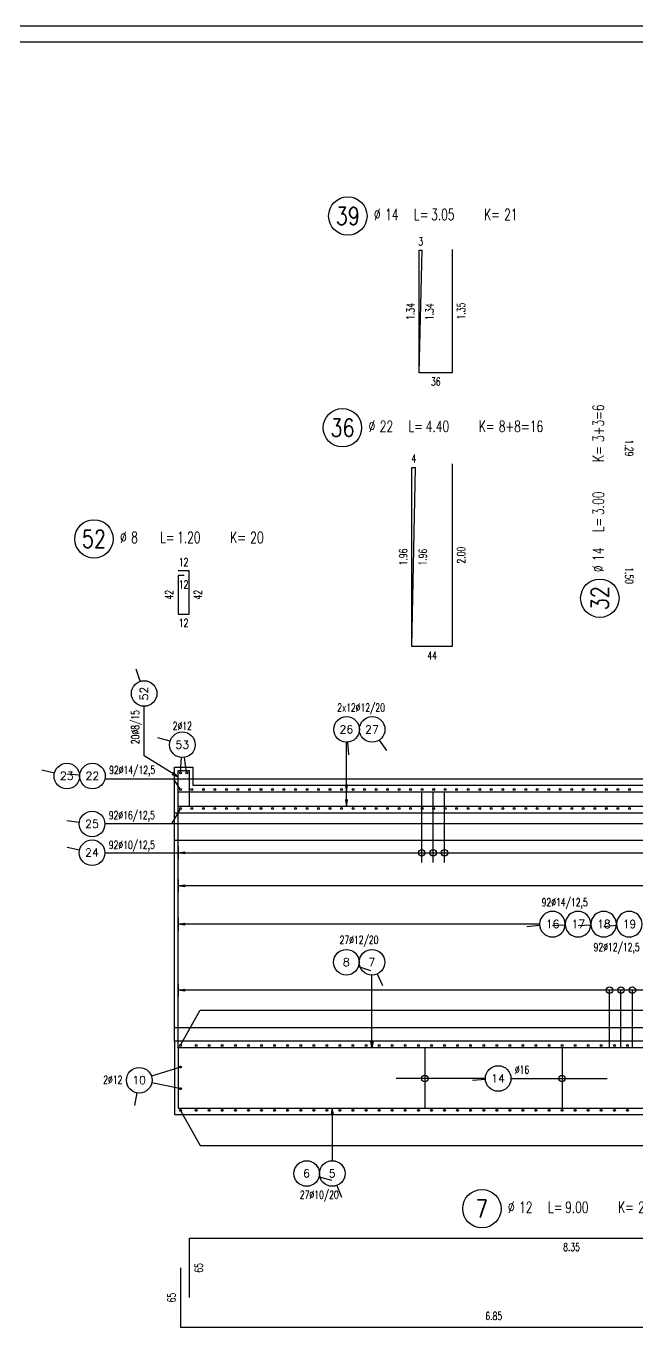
# Model space of a CAD drawing. Extents: x 14889 to 20301, y 1178 to 4297.
# Drawn here: x 17175 to 17842, y 2863 to 4297 of the extents above; entities that cross this region are included whole.
import ezdxf
from ezdxf.enums import TextEntityAlignment as Align

# ---------------------------------------------------------------- set-up
doc = ezdxf.new("R2010")
doc.units = 0
doc.header["$LTSCALE"] = 35
for name, color, linetype in [('ARM', 1, 'CONTINUOUS'), ('ARM-I', 6, 'CONTINUOUS'), ('BETON', 7, 'CONTINUOUS'), ('BETON TANKO', 40, 'CONTINUOUS'), ('CRTICA', 7, 'CONTINUOUS'), ('KOTE', 4, 'CONTINUOUS'), ('TANKO', 8, 'CONTINUOUS')]:
    doc.layers.add(name, color=color, linetype=linetype)
doc.styles.add('KOTE', font='romans.shx', dxfattribs={"width": 0.7})
doc.styles.get("Standard").update_dxf_attribs({"font": 'romans.shx', "width": 0.9})

# ---------------------------------------------------------------- blocks, each defined once
blk = doc.blocks.new('POZ')
at = {"layer": 'ARM-I'}
blk.add_circle((0, 0), 0.6, dxfattribs=at)
at = {"layer": 'ARM', "width": 0.7}
for s, p in [('%%c', (0.814, -0.125)), ('L=', (2.064, -0.125)), ('K=', (4.256, -0.125))]:
    blk.add_text(s, height=0.35, dxfattribs=at).set_placement(p)
for tag, p in [('VA', (0.879, 0.435)), ('FI', (1.162, -0.13)), ('DUZ', (2.598, -0.13)), ('KOM', (4.881, -0.13))]:
    blk.add_attdef(tag, p, '', height=0.35, dxfattribs=at)
at = {"layer": 'ARM', "width": 0.7, "flags": 1}
for tag, p in [('TIP', (1.038, -0.896)), ('A', (1.162, -1.411)), ('B', (1.162, -1.918)), ('C', (1.162, -2.426)), ('D', (1.162, -2.934)), ('E', (1.162, -3.441)), ('F', (1.162, -3.949)), ('G', (1.162, -4.457)), ('H', (1.162, -4.964)), ('I', (1.162, -5.472)), ('J', (1.162, -5.98)), ('K', (1.162, -6.487)), ('L', (1.162, -6.995)), ('M', (1.162, -7.503)), ('N', (1.162, -8.011))]:
    blk.add_attdef(tag, p, '', height=0.35, dxfattribs=at)
at = {"layer": 'ARM-I', "width": 0.8}
blk.add_attdef('POZ', text='', height=0.55, dxfattribs=at).set_placement((0, 0), align=Align.MIDDLE)
blk = doc.blocks.new('STR')
at = {"layer": 'KOTE', "color": 9}
blk.add_lwpolyline([(-1, 0.17), (-1, -0.17), (0, 0)], close=True, dxfattribs=at)
at = {"layer": 'KOTE', "color": 9, "linetype": 'ByBlock'}
blk.add_solid([(-1, 0.17), (-1, -0.17), (0, 0)], dxfattribs=at)
blk = doc.blocks.new('P')
at = {"layer": 'KOTE'}
blk.add_circle((0, 0), 0.4, dxfattribs=at)
blk.add_attdef('P', text='', height=0.25, dxfattribs=at).set_placement((-0.004, 0.004), align=Align.MIDDLE)
blk = doc.blocks.new('S')
at = {"layer": 'KOTE', "color": 9}
blk.add_line((0, 1), (0, -1), dxfattribs=at)
blk.add_lwpolyline([(-1, 0.17), (-1, -0.17), (0, 0)], close=True, dxfattribs=at)
at = {"layer": 'KOTE', "color": 9, "linetype": 'ByBlock'}
blk.add_solid([(-1, 0.17), (-1, -0.17), (0, 0)], dxfattribs=at)

msp = doc.modelspace()

# ---------------------------------------------------------------- linework, layer by layer
at = {"layer": 'ARM'}
for p, q in [((17340.7, 3482.5), (17352.7, 3482.5)), ((17340.7, 3440.5), (17340.7, 3482.5)), ((17352.7, 3482.5), (17352.7, 3443.5)), ((17340.7, 3179.5), (17340.7, 3459.5)), ((17340.7, 3459.5), (18490.7, 3459.5)), ((17606.9, 3381.9), (17606.9, 3459.5)), ((17619.4, 3381.9), (17619.4, 3459.5)), ((17631.9, 3381.9), (17631.9, 3459.5)), ((17340.7, 3443.5), (18490.7, 3443.5)), ((17812.2, 3179.5), (17812.2, 3242.5)), ((17824.7, 3179.5), (17824.7, 3242.5)), ((17837.2, 3179.5), (17837.2, 3242.5))]:
    msp.add_line(p, q, dxfattribs=at)
msp.add_lwpolyline([(18765.7, 3179.5), (17340.7, 3179.5), (17340.7, 3113.5), (18765.7, 3113.5)], close=True, dxfattribs=at)
at = {"layer": 'ARM-I'}
for points in [[(17640.3, 4052.6), (17640.3, 3917.6), (17604.3, 3917.6), (17607.3, 4051.6)], [(17640.3, 3818.2), (17640.3, 3618.2), (17596.3, 3618.2), (17600.3, 3814.2)], [(17347.4, 3695.8), (17340.7, 3695.8), (17340.7, 3653.8), (17352.7, 3653.8), (17352.7, 3701), (17340.7, 3701)], [(17353.2, 2906.2), (17353.2, 2971.2), (18188.2, 2971.2)], [(17343.2, 2938.7), (17343.2, 2873.7), (18028.2, 2873.7)]]:
    msp.add_lwpolyline(points, dxfattribs=at)
at = {"layer": 'BETON'}
for p, q in [((17336.7, 3436.5), (17336.7, 3486.5)), ((17336.7, 3486.5), (17356.7, 3486.5)), ((17356.7, 3486.5), (17356.7, 3466.5)), ((17356.7, 3466.5), (18451, 3466.5)), ((17336.7, 3436.5), (18494.7, 3436.5))]:
    msp.add_line(p, q, dxfattribs=at)
for points in [[(14889.4, 1373.1), (19511, 1373.1), (19511, 4296.7), (14889.4, 4296.7)], [(14976.9, 1390.6), (19493.5, 1390.6), (19493.5, 4279.2), (14976.9, 4279.2)], [(18769.7, 3186.5), (17336.7, 3186.5), (17336.7, 3106.5), (18769.7, 3106.5)]]:
    msp.add_lwpolyline(points, close=True, dxfattribs=at)
at = {"layer": 'BETON TANKO'}
for p, q in [((17336.7, 3186.5), (17336.7, 3436.5)), ((17336.7, 3406.5), (18494.7, 3406.5)), ((17336.7, 3201.5), (18494.7, 3201.5))]:
    msp.add_line(p, q, dxfattribs=at)
at = {"layer": 'CRTICA'}
for p, q in [((17299.2, 3580.3), (17294.9, 3593.6)), ((17332, 3514.6), (17318.5, 3518.5)), ((17525.9, 3513.6), (17527, 3499.7)), ((17560.6, 3516), (17568.5, 3504.4)), ((17205.5, 3479.8), (17191.8, 3483)), ((17233.1, 3477.6), (17219.2, 3478.7)), ((17232.8, 3425.9), (17218.9, 3427.5)), ((17233, 3395.6), (17219.3, 3398.4)), ((17735.9, 3313.1), (17722, 3311.6)), ((17763.9, 3313.7), (17749.9, 3312.8)), ((17791.9, 3313.7), (17777.9, 3312.7)), ((17819.9, 3313.2), (17806, 3311.7)), ((17537.8, 3268.4), (17551, 3263.8)), ((17558.3, 3260.2), (17564, 3247.4)), ((17676.6, 3144.7), (17662.6, 3143.5)), ((17295.5, 3130.2), (17292.9, 3116.4)), ((17494.7, 3038.2), (17508.2, 3034.5)), ((17514.3, 3028.9), (17519.4, 3015.9))]:
    msp.add_line(p, q, dxfattribs=at)
at = {"layer": 'KOTE'}
for centre, radius in [((17343.2, 3480), 1.05), ((17350.1, 3480), 1.05), ((17343.2, 3462), 1.05), ((17355.8, 3462), 1.05), ((17368.3, 3462), 1.05), ((17380.9, 3462), 1.05), ((17393.5, 3462), 1.05), ((17406.1, 3462), 1.05), ((17418.7, 3462), 1.05), ((17431.3, 3462), 1.05), ((17443.8, 3462), 1.05), ((17456.4, 3462), 1.05), ((17469, 3462), 1.05), ((17481.6, 3462), 1.05), ((17494.2, 3462), 1.05), ((17506.7, 3462), 1.05), ((17519.3, 3462), 1.05), ((17531.9, 3462), 1.05), ((17544.5, 3462), 1.05), ((17557.1, 3462), 1.05), ((17569.7, 3462), 1.05), ((17582.2, 3462), 1.05), ((17594.8, 3462), 1.05), ((17607.4, 3462), 1.05), ((17620, 3462), 1.05), ((17632.6, 3462), 1.05), ((17645.1, 3462), 1.05), ((17657.7, 3462), 1.05), ((17670.3, 3462), 1.05), ((17682.9, 3462), 1.05), ((17695.5, 3462), 1.05), ((17708.1, 3462), 1.05), ((17720.6, 3462), 1.05), ((17733.2, 3462), 1.05), ((17745.8, 3462), 1.05), ((17758.4, 3462), 1.05), ((17771, 3462), 1.05), ((17783.5, 3462), 1.05), ((17796.1, 3462), 1.05), ((17808.7, 3462), 1.05), ((17821.3, 3462), 1.05), ((17833.9, 3462), 1.05), ((17343.2, 3441), 1.05), ((17355.8, 3441), 1.05), ((17368.3, 3441), 1.05), ((17380.9, 3441), 1.05), ((17393.5, 3441), 1.05), ((17406.1, 3441), 1.05), ((17418.7, 3441), 1.05), ((17431.3, 3441), 1.05), ((17443.8, 3441), 1.05), ((17456.4, 3441), 1.05), ((17469, 3441), 1.05), ((17481.6, 3441), 1.05), ((17494.2, 3441), 1.05), ((17506.7, 3441), 1.05), ((17519.3, 3441), 1.05), ((17531.9, 3441), 1.05), ((17544.5, 3441), 1.05), ((17557.1, 3441), 1.05), ((17569.7, 3441), 1.05), ((17582.2, 3441), 1.05), ((17594.8, 3441), 1.05), ((17607.4, 3441), 1.05), ((17620, 3441), 1.05), ((17632.6, 3441), 1.05), ((17645.1, 3441), 1.05), ((17657.7, 3441), 1.05), ((17670.3, 3441), 1.05), ((17682.9, 3441), 1.05), ((17695.5, 3441), 1.05), ((17708.1, 3441), 1.05), ((17720.6, 3441), 1.05), ((17733.2, 3441), 1.05), ((17745.8, 3441), 1.05), ((17758.4, 3441), 1.05), ((17771, 3441), 1.05), ((17783.5, 3441), 1.05), ((17796.1, 3441), 1.05), ((17808.7, 3441), 1.05), ((17821.3, 3441), 1.05), ((17833.9, 3441), 1.05), ((17606.9, 3392.7), 3.5), ((17619.4, 3392.7), 3.5), ((17631.9, 3392.7), 3.5), ((17812.2, 3242.5), 3.5), ((17824.7, 3242.5), 3.5), ((17837.2, 3242.5), 3.5), ((17343.2, 3182), 1.05), ((17360.5, 3182), 1.05), ((17374.7, 3182), 1.05), ((17389, 3182), 1.05), ((17403.3, 3182), 1.05), ((17417.6, 3182), 1.05), ((17431.9, 3182), 1.05), ((17446.2, 3182), 1.05), ((17460.4, 3182), 1.05), ((17474.7, 3182), 1.05), ((17489, 3182), 1.05), ((17503.3, 3182), 1.05), ((17517.6, 3182), 1.05), ((17531.8, 3182), 1.05), ((17546.1, 3182), 1.05), ((17560.4, 3182), 1.05), ((17574.7, 3182), 1.05), ((17589, 3182), 1.05), ((17603.3, 3182), 1.05), ((17617.5, 3182), 1.05), ((17631.8, 3182), 1.05), ((17646.1, 3182), 1.05), ((17660.4, 3182), 1.05), ((17674.7, 3182), 1.05), ((17689, 3182), 1.05), ((17703.2, 3182), 1.05), ((17717.5, 3182), 1.05), ((17731.8, 3182), 1.05), ((17746.1, 3182), 1.05), ((17760.4, 3182), 1.05), ((17774.6, 3182), 1.05), ((17788.9, 3182), 1.05), ((17803.2, 3182), 1.05), ((17817.5, 3182), 1.05), ((17831.8, 3182), 1.05), ((17343.2, 3158.4), 1.05), ((17610.3, 3145.8), 3.5), ((17760.3, 3145.8), 3.5), ((17343.2, 3134.7), 1.05), ((17343.2, 3111), 1.05), ((17360.5, 3111), 1.05), ((17374.7, 3111), 1.05), ((17389, 3111), 1.05), ((17403.3, 3111), 1.05), ((17417.6, 3111), 1.05), ((17431.9, 3111), 1.05), ((17446.2, 3111), 1.05), ((17460.4, 3111), 1.05), ((17474.7, 3111), 1.05), ((17489, 3111), 1.05), ((17503.3, 3111), 1.05), ((17517.6, 3111), 1.05), ((17531.8, 3111), 1.05), ((17546.1, 3111), 1.05), ((17560.4, 3111), 1.05), ((17574.7, 3111), 1.05), ((17589, 3111), 1.05), ((17603.3, 3111), 1.05), ((17617.5, 3111), 1.05), ((17631.8, 3111), 1.05), ((17646.1, 3111), 1.05), ((17660.4, 3111), 1.05), ((17674.7, 3111), 1.05), ((17689, 3111), 1.05), ((17703.2, 3111), 1.05), ((17717.5, 3111), 1.05), ((17731.8, 3111), 1.05), ((17746.1, 3111), 1.05), ((17760.4, 3111), 1.05), ((17774.6, 3111), 1.05), ((17788.9, 3111), 1.05), ((17803.2, 3111), 1.05), ((17817.5, 3111), 1.05), ((17831.8, 3111), 1.05)]:
    msp.add_circle(centre, radius, dxfattribs=at)
at = {"layer": 'TANKO'}
for p, q in [((17303.6, 3498.6), (17303.6, 3552.9)), ((17524.8, 3443.5), (17524.8, 3513.6)), ((17340.7, 3475.6), (17303.6, 3498.6)), ((17343.3, 3481), (17344.4, 3496.8)), ((17350, 3481), (17347.5, 3497)), ((18468.4, 3473.3), (17261.1, 3473.3)), ((17342.6, 3462.9), (17336, 3473.3)), ((17342.7, 3440.1), (17333.6, 3424.2)), ((18478.6, 3424.2), (17260.7, 3424.2)), ((17260.7, 3392.7), (18490.7, 3392.7)), ((17871.7, 3356.6), (17340.7, 3356.6)), ((17735.8, 3314.6), (17340.7, 3314.6)), ((17552.6, 3179.5), (17552.6, 3259)), ((17888.6, 3242.5), (17340.7, 3242.5)), ((17343.7, 3183), (17364.7, 3220.6)), ((17364.7, 3220.6), (18082.9, 3220.6)), ((17610.3, 3179.5), (17610.3, 3113.5)), ((17760.3, 3179.5), (17760.3, 3113.5)), ((17342.2, 3158), (17311.5, 3148.2)), ((17342.1, 3134.9), (17311.9, 3141.1)), ((17676.5, 3145.8), (17579, 3145.8)), ((17704.5, 3145.8), (17809.6, 3145.8)), ((17509.2, 3113.5), (17509.2, 3055.9)), ((17343.7, 3110.1), (17364.7, 3072.4)), ((17364.7, 3072.4), (18082.9, 3072.4))]:
    msp.add_line(p, q, dxfattribs=at)
for points in [[(17604.3, 3917.6), (17604.3, 4051.6), (17607.3, 4051.6)], [(17596.3, 3618.2), (17596.3, 3814.2), (17600.3, 3814.2)]]:
    msp.add_lwpolyline(points, dxfattribs=at)

# ---------------------------------------------------------------- block references
at = {"layer": 'KOTE', "xscale": 35, "yscale": 35, "zscale": 35}
for p, values in [((17526.2, 4089.1), {'POZ': '39', 'FI': '14', 'DUZ': '3.05', 'KOM': '21'}), ((17520.3, 3857.5), {'POZ': '36', 'FI': '22', 'DUZ': '4.40', 'KOM': '8+8=16'}), ((17248.7, 3736), {'POZ': '52', 'FI': '8', 'DUZ': '1.20', 'KOM': '20'}), ((17672.7, 3003.4), {'POZ': '7', 'FI': '12', 'DUZ': '9.00', 'KOM': '27'})]:
    msp.add_blockref('POZ', p, dxfattribs=at).add_auto_attribs(values)
at = {"layer": 'KOTE', "xscale": 35, "yscale": 35, "zscale": 35, "rotation": 90}
msp.add_blockref('POZ', (17801.6, 3671.1), dxfattribs=at).add_auto_attribs({'POZ': '32', 'FI': '14', 'DUZ': '3.00', 'KOM': '3+3=6'})
at = {"layer": 'KOTE'}
ref = msp.add_blockref('P', (17303.6, 3566.9), dxfattribs=dict(at, xscale=35, yscale=35, zscale=35, rotation=90))
ref.add_attrib('P', '52', dxfattribs={"height": 8.75, "rotation": 90}).set_placement((17303.4, 3566.8), align=Align.MIDDLE)
ref = msp.add_blockref('P', (17524.8, 3527.6), dxfattribs=dict(at, xscale=35, yscale=35, zscale=35))
ref.add_attrib('P', '26', dxfattribs={"height": 8.75}).set_placement((17524.6, 3527.7), align=Align.MIDDLE)
ref = msp.add_blockref('P', (17552.8, 3527.6), dxfattribs=dict(at, xscale=35, yscale=35, zscale=35))
ref.add_attrib('P', '27', dxfattribs={"height": 8.75}).set_placement((17552.6, 3527.7), align=Align.MIDDLE)
ref = msp.add_blockref('P', (17345.4, 3510.8), dxfattribs=dict(at, xscale=35, yscale=35, zscale=35))
ref.add_attrib('P', '53', dxfattribs={"height": 8.75}).set_placement((17345.3, 3510.9), align=Align.MIDDLE)
ref = msp.add_blockref('P', (17219.1, 3476.6), dxfattribs=dict(at, xscale=35, yscale=35, zscale=35))
ref.add_attrib('P', '23', dxfattribs={"height": 8.75}).set_placement((17219, 3476.8), align=Align.MIDDLE)
ref = msp.add_blockref('P', (17247.1, 3476.6), dxfattribs=dict(at, xscale=35, yscale=35, zscale=35))
ref.add_attrib('P', '22', dxfattribs={"height": 8.75}).set_placement((17247, 3476.8), align=Align.MIDDLE)
at = {"layer": 'KOTE', "yscale": 7, "zscale": 7}
for name, p, xscale, rotation in [('STR', (17524.8, 3459.5), 7, 270), ('STR', (17524.8, 3443.5), 7, 270), ('S', (17340.7, 3392.7), -7, 359.9999999999918), ('S', (17340.7, 3356.6), -7, 359.9999999999918), ('S', (17340.7, 3314.6), -7, 359.9999999999918), ('S', (17340.7, 3242.5), -7, 359.9999999999918), ('STR', (17552.6, 3179.5), -7, 90), ('STR', (17509.2, 3113.5), 7, 90)]:
    msp.add_blockref(name, p, dxfattribs=dict(at, xscale=xscale, rotation=rotation))
at = {"layer": 'KOTE'}
ref = msp.add_blockref('P', (17246.7, 3424.2), dxfattribs=dict(at, xscale=35, yscale=35, zscale=35))
ref.add_attrib('P', '25', dxfattribs={"height": 8.75}).set_placement((17246.6, 3424.3), align=Align.MIDDLE)
ref = msp.add_blockref('P', (17246.7, 3392.7), dxfattribs=dict(at, xscale=35, yscale=35, zscale=35))
ref.add_attrib('P', '24', dxfattribs={"height": 8.75}).set_placement((17246.6, 3392.9), align=Align.MIDDLE)
ref = msp.add_blockref('P', (17749.8, 3314.6), dxfattribs=dict(at, xscale=-35, yscale=35, zscale=35))
ref.add_attrib('P', '16', dxfattribs={"height": 8.75}).set_placement((17750, 3314.8), align=Align.MIDDLE)
ref = msp.add_blockref('P', (17777.8, 3314.6), dxfattribs=dict(at, xscale=-35, yscale=35, zscale=35))
ref.add_attrib('P', '17', dxfattribs={"height": 8.75}).set_placement((17778, 3314.8), align=Align.MIDDLE)
ref = msp.add_blockref('P', (17805.8, 3314.6), dxfattribs=dict(at, xscale=-35, yscale=35, zscale=35, rotation=359.9999999999931))
ref.add_attrib('P', '18', dxfattribs={"height": 8.75, "rotation": 360}).set_placement((17806, 3314.8), align=Align.MIDDLE)
ref = msp.add_blockref('P', (17833.8, 3314.6), dxfattribs=dict(at, xscale=-35, yscale=35, zscale=35, rotation=359.9999999999931))
ref.add_attrib('P', '19', dxfattribs={"height": 8.75, "rotation": 360}).set_placement((17834, 3314.8), align=Align.MIDDLE)
ref = msp.add_blockref('P', (17524.6, 3273), dxfattribs=dict(at, xscale=35, yscale=35, zscale=35))
ref.add_attrib('P', '8', dxfattribs={"height": 8.75}).set_placement((17524.5, 3273.2), align=Align.MIDDLE)
ref = msp.add_blockref('P', (17552.6, 3273), dxfattribs=dict(at, xscale=35, yscale=35, zscale=35))
ref.add_attrib('P', '7', dxfattribs={"height": 8.75}).set_placement((17552.5, 3273.2), align=Align.MIDDLE)
ref = msp.add_blockref('P', (17298.2, 3143.9), dxfattribs=dict(at, xscale=35, yscale=35, zscale=35))
ref.add_attrib('P', '10', dxfattribs={"height": 8.75}).set_placement((17298.1, 3144.1), align=Align.MIDDLE)
ref = msp.add_blockref('P', (17690.5, 3145.8), dxfattribs=dict(at, xscale=35, yscale=35, zscale=35))
ref.add_attrib('P', '14', dxfattribs={"height": 8.75}).set_placement((17690.4, 3146), align=Align.MIDDLE)
ref = msp.add_blockref('P', (17481.2, 3041.9), dxfattribs=dict(at, xscale=35, yscale=35, zscale=35))
ref.add_attrib('P', '6', dxfattribs={"height": 8.75}).set_placement((17481.1, 3042.1), align=Align.MIDDLE)
ref = msp.add_blockref('P', (17509.2, 3041.9), dxfattribs=dict(at, xscale=35, yscale=35, zscale=35))
ref.add_attrib('P', '5', dxfattribs={"height": 8.75}).set_placement((17509.1, 3042.1), align=Align.MIDDLE)
at = {"layer": 'TANKO', "xscale": 7, "yscale": 7, "zscale": 7, "rotation": 328.2818159509987}
msp.add_blockref('STR', (17340.7, 3475.6), dxfattribs=at)

# ---------------------------------------------------------------- texts
at = {"layer": 'KOTE', "style": 'KOTE', "width": 0.7}
for s, p in [('3', (17605.8, 4061.2)), ('36', (17622.3, 3908)), ('4', (17598.3, 3823.8)), ('12', (17346.7, 3710.7)), ('12', (17346.7, 3686.2)), ('12', (17346.7, 3644.2)), ('44', (17618.3, 3608.6)), ('2%%c12', (17345.3, 3531.4)), ('92%%c14/12,5', (17763.2, 3337.9)), ('27%%c12/20', (17538.4, 3296.8)), ('2%%c12', (17269.3, 3144.5)), ('27%%c10/20', (17495, 3018.1)), ('8.35', (17770.7, 2961.5)), ('6.85', (17685.7, 2886.1))]:
    msp.add_text(s, height=8.75, dxfattribs=at).set_placement(p, align=Align.MIDDLE)
for s, rotation, p in [('1.34', 90, (17594.7, 3984.6)), ('1.34', 88.7175, (17615.5, 3984.4)), ('1.35', 90, (17650, 3985.1)), ('1.29', 270, (17833.7, 3835.3)), ('1.96', 90, (17586.7, 3716.2)), ('1.96', 88.8309, (17608, 3716)), ('2.00', 90, (17650, 3718.2)), ('1.50', 270, (17833.7, 3695.8)), ('42', 90, (17331, 3674.8)), ('42', 90, (17362.3, 3674.8)), ('92%%c12/12,5', 360, (17820, 3288.9)), ('65', 90, (17363.3, 2938.7)), ('65', 90, (17333.5, 2906.2))]:
    msp.add_text(s, height=8.75, rotation=rotation, dxfattribs=at).set_placement(p, align=Align.MIDDLE)
msp.add_text('2x12%%c12/20', height=8.75, dxfattribs=at).set_placement((17566.8, 3547.1), align=Align.RIGHT)
msp.add_text('20%%c8/15', height=8.75, rotation=90, dxfattribs=at).set_placement((17298.3, 3548.7), align=Align.RIGHT)
for s, p in [('92%%c14/12,5', (17265.3, 3478.9)), ('92%%c16/12,5', (17264.9, 3429.4)), ('92%%c10/12,5', (17264.9, 3396.9)), ('%%c16', (17708.7, 3151.1))]:
    msp.add_text(s, height=8.75, dxfattribs=at).set_placement(p)

doc.saveas('drawing.dxf')
